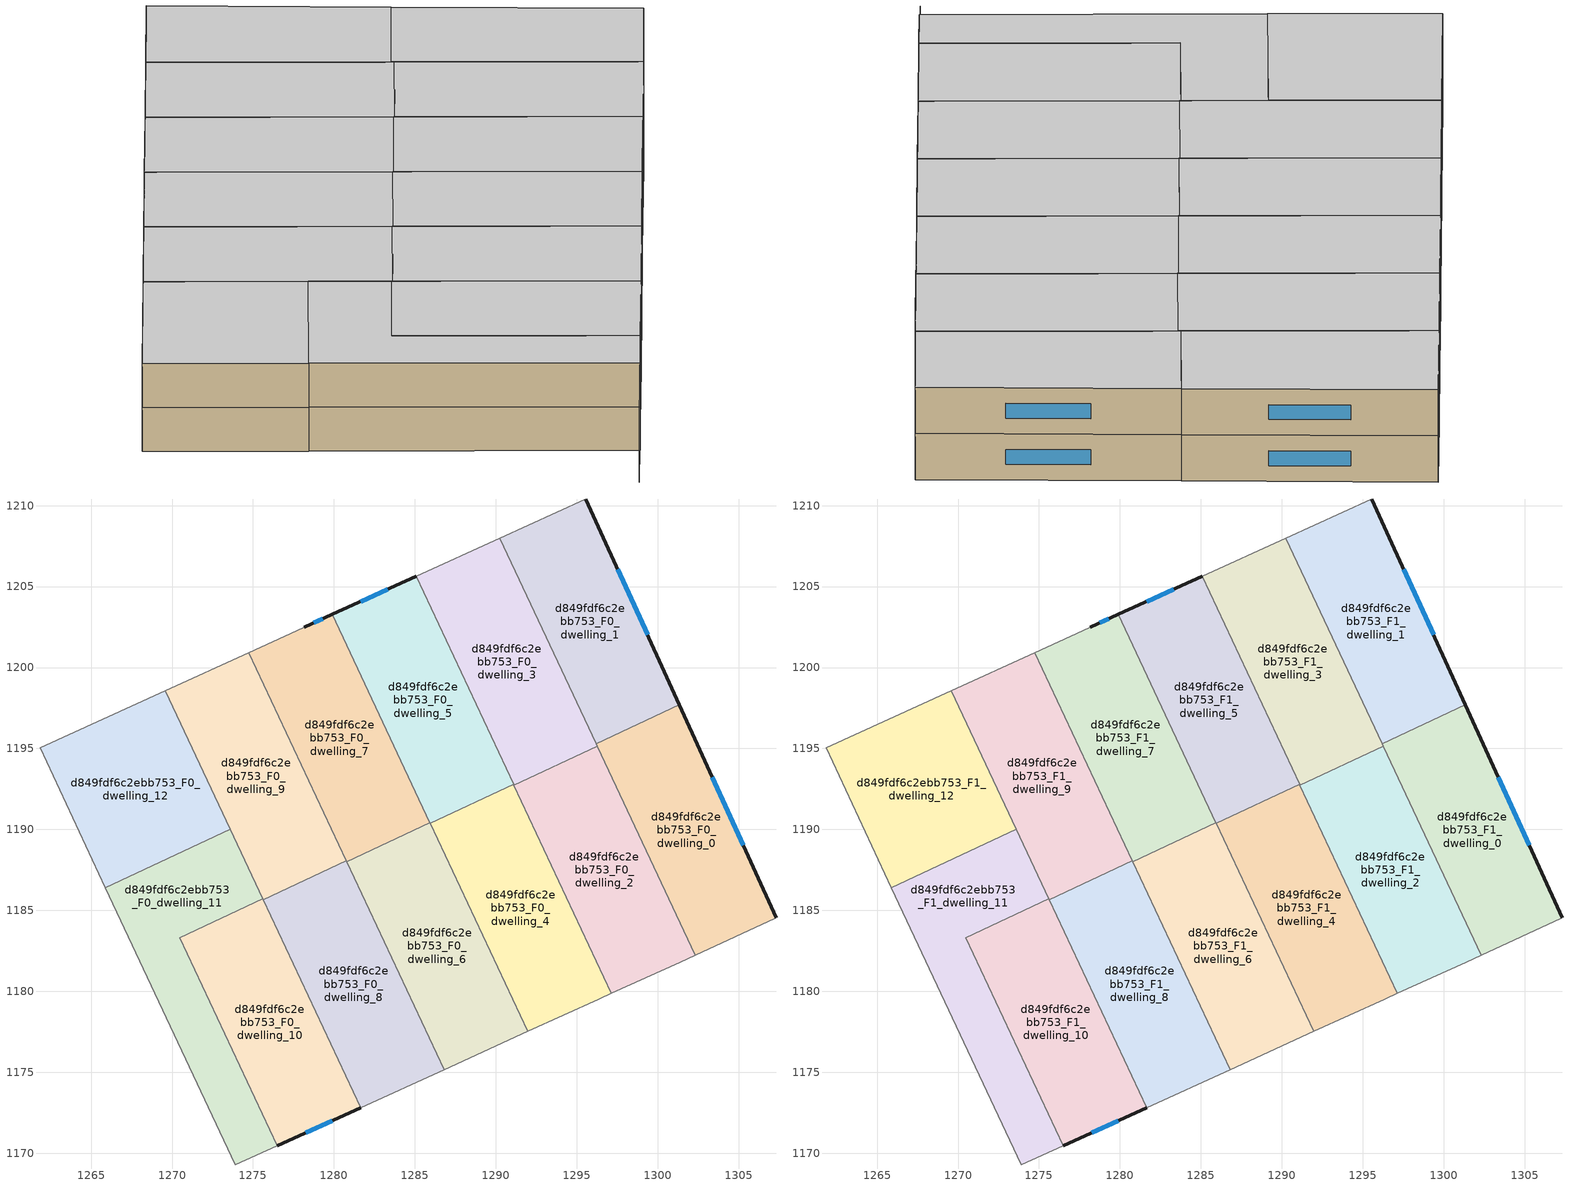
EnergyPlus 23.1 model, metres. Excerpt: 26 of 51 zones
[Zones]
d849fdf6c2ebb753_F0_dwelling_0
 floor ground (EU_floor_Construction): 1301.34,1197.69 1307.31,1184.54 1307.28,1184.52 1302.31,1182.23 1296.19,1195.28 z0
 wall outside (EU_wall_Construction): 1307.31,1184.54 1301.34,1197.69 z0:3
 wall adiabatic (EU_wall_Construction): 1302.31,1182.23 1307.28,1184.52 1307.31,1184.54 z0:3
 wall to d849fdf6c2ebb753_F0_dwelling_1 (EU_wall_Construction): 1301.34,1197.69 1296.19,1195.28 z0:3
 wall to d849fdf6c2ebb753_F0_dwelling_2 (EU_wall_Construction): 1296.26,1195.13 1302.31,1182.23 z0:3
 wall to d849fdf6c2ebb753_F0_dwelling_3 (EU_wall_Construction): 1296.19,1195.28 1296.26,1195.13 z0:3
 window (EU_Window_Construction): 1305.28,1189.01 1303.37,1193.21 z1.02:1.98
d849fdf6c2ebb753_F0_dwelling_1
 floor ground (EU_floor_Construction): 1295.56,1210.41 1301.34,1197.69 1296.19,1195.28 1290.24,1207.98 1295.51,1210.39 z0
 wall outside (EU_wall_Construction): 1301.34,1197.69 1295.56,1210.41 z0:3
 wall adiabatic (EU_wall_Construction): 1295.56,1210.41 1295.51,1210.39 1290.24,1207.98 z0:3
 wall to d849fdf6c2ebb753_F0_dwelling_3 (EU_wall_Construction): 1290.24,1207.98 1296.19,1195.28 z0:3
 window (EU_Window_Construction): 1299.37,1202.02 1297.53,1206.08 z1.02:1.98
d849fdf6c2ebb753_F0_dwelling_10
 floor ground (EU_floor_Construction): 1275.61,1185.71 1281.65,1172.81 1276.49,1170.46 1270.47,1183.3 z0
 wall outside (EU_wall_Construction): 1276.49,1170.46 1281.65,1172.81 z0:3
 wall to d849fdf6c2ebb753_F0_dwelling_11 (EU_wall_Construction): 1275.61,1185.71 1270.47,1183.3 1276.49,1170.46 z0:3
 wall to d849fdf6c2ebb753_F0_dwelling_8 (EU_wall_Construction): 1281.65,1172.81 1275.63,1185.66 z0:3
 wall to d849fdf6c2ebb753_F0_dwelling_9 (EU_wall_Construction): 1275.63,1185.66 1275.61,1185.71 z0:3
 window (EU_Window_Construction): 1278.24,1171.26 1279.9,1172.01 z1.02:1.98
d849fdf6c2ebb753_F0_dwelling_11
 floor ground (EU_floor_Construction): 1273.59,1190.01 1275.61,1185.71 1270.47,1183.3 1276.49,1170.46 1273.9,1169.28 1265.88,1186.4 z0
 wall adiabatic (EU_wall_Construction): 1265.88,1186.4 1273.9,1169.28 1276.49,1170.46 z0:3
 wall to d849fdf6c2ebb753_F0_dwelling_12 (EU_wall_Construction): 1273.59,1190.01 1265.88,1186.4 z0:3
 wall to d849fdf6c2ebb753_F0_dwelling_9 (EU_wall_Construction): 1275.61,1185.71 1273.59,1190.01 z0:3
d849fdf6c2ebb753_F0_dwelling_12
 floor ground (EU_floor_Construction): 1269.58,1198.57 1273.59,1190.01 1265.88,1186.4 1261.84,1195.03 z0
 wall adiabatic (EU_wall_Construction): 1269.58,1198.57 1261.84,1195.03 1265.88,1186.4 z0:3
 wall to d849fdf6c2ebb753_F0_dwelling_9 (EU_wall_Construction): 1273.59,1190.02 1269.58,1198.57 z0:3
d849fdf6c2ebb753_F0_dwelling_2
 floor ground (EU_floor_Construction): 1296.26,1195.13 1302.31,1182.23 1301.38,1181.8 1297.14,1179.87 1291.12,1192.72 z0
 wall adiabatic (EU_wall_Construction): 1297.14,1179.87 1301.38,1181.8 1302.31,1182.23 z0:3
 wall to d849fdf6c2ebb753_F0_dwelling_3 (EU_wall_Construction): 1296.26,1195.13 1291.12,1192.72 z0:3
 wall to d849fdf6c2ebb753_F0_dwelling_4 (EU_wall_Construction): 1291.12,1192.72 1297.14,1179.87 z0:3
d849fdf6c2ebb753_F0_dwelling_3
 floor ground (EU_floor_Construction): 1290.24,1207.98 1296.26,1195.13 1291.12,1192.72 1285.07,1205.63 z0
 wall adiabatic (EU_wall_Construction): 1290.24,1207.98 1285.07,1205.63 z0:3
 wall to d849fdf6c2ebb753_F0_dwelling_5 (EU_wall_Construction): 1285.07,1205.63 1291.1,1192.78 z0:3
 wall to d849fdf6c2ebb753_F0_dwelling_4 (EU_wall_Construction): 1291.1,1192.78 1291.12,1192.72 z0:3
d849fdf6c2ebb753_F0_dwelling_4
 floor ground (EU_floor_Construction): 1291.1,1192.78 1297.14,1179.87 1296.43,1179.55 1296.36,1179.51 1291.98,1177.52 1285.96,1190.37 z0
 wall adiabatic (EU_wall_Construction): 1291.98,1177.52 1296.36,1179.51 1296.43,1179.55 1297.14,1179.87 z0:3
 wall to d849fdf6c2ebb753_F0_dwelling_5 (EU_wall_Construction): 1291.1,1192.78 1285.96,1190.37 z0:3
 wall to d849fdf6c2ebb753_F0_dwelling_6 (EU_wall_Construction): 1285.96,1190.37 1291.98,1177.52 z0:3
d849fdf6c2ebb753_F0_dwelling_5
 floor ground (EU_floor_Construction): 1285.07,1205.63 1291.1,1192.78 1285.96,1190.37 1279.91,1203.28 z0
 wall outside (EU_wall_Construction): 1285.07,1205.63 1279.91,1203.28 z0:3
 wall to d849fdf6c2ebb753_F0_dwelling_7 (EU_wall_Construction): 1279.91,1203.28 1285.93,1190.42 z0:3
 wall to d849fdf6c2ebb753_F0_dwelling_6 (EU_wall_Construction): 1285.93,1190.42 1285.96,1190.37 z0:3
 window (EU_Window_Construction): 1283.32,1204.83 1281.67,1204.08 z1.02:1.98
d849fdf6c2ebb753_F0_dwelling_6
 floor ground (EU_floor_Construction): 1285.93,1190.42 1291.98,1177.52 1286.82,1175.16 1280.79,1188.02 z0
 wall adiabatic (EU_wall_Construction): 1286.82,1175.16 1291.98,1177.52 z0:3
 wall to d849fdf6c2ebb753_F0_dwelling_7 (EU_wall_Construction): 1285.93,1190.42 1280.79,1188.02 z0:3
 wall to d849fdf6c2ebb753_F0_dwelling_8 (EU_wall_Construction): 1280.79,1188.02 1286.82,1175.16 z0:3
d849fdf6c2ebb753_F0_dwelling_7
 floor ground (EU_floor_Construction): 1279.91,1203.28 1285.93,1190.42 1280.79,1188.02 1274.75,1200.92 1277.7,1202.27 1278.18,1202.49 z0
 wall outside (EU_wall_Construction): 1279.91,1203.28 1278.18,1202.49 z0:3
 wall adiabatic (EU_wall_Construction): 1278.18,1202.49 1277.7,1202.27 1274.75,1200.92 z0:3
 wall to d849fdf6c2ebb753_F0_dwelling_9 (EU_wall_Construction): 1274.75,1200.92 1280.77,1188.07 z0:3
 wall to d849fdf6c2ebb753_F0_dwelling_8 (EU_wall_Construction): 1280.77,1188.07 1280.79,1188.02 z0:3
 window (EU_Window_Construction): 1279.32,1203.01 1278.77,1202.76 z1.02:1.98
d849fdf6c2ebb753_F0_dwelling_8
 floor ground (EU_floor_Construction): 1280.77,1188.07 1286.82,1175.16 1281.65,1172.81 1275.63,1185.66 z0
 wall adiabatic (EU_wall_Construction): 1281.65,1172.81 1286.82,1175.16 z0:3
 wall to d849fdf6c2ebb753_F0_dwelling_9 (EU_wall_Construction): 1280.77,1188.07 1275.63,1185.66 z0:3
d849fdf6c2ebb753_F0_dwelling_9
 floor ground (EU_floor_Construction): 1274.75,1200.92 1280.77,1188.07 1275.63,1185.66 1269.58,1198.57 z0
 wall adiabatic (EU_wall_Construction): 1274.75,1200.92 1269.58,1198.57 z0:3
d849fdf6c2ebb753_F1_dwelling_0
 floor to d849fdf6c2ebb753_F0_dwelling_0 (EU_floor_Construction): 1301.34,1197.69 1307.31,1184.54 1307.28,1184.52 1302.31,1182.23 1296.19,1195.28 z3
 wall outside (EU_wall_Construction): 1307.31,1184.54 1301.34,1197.69 z3:6
 wall adiabatic (EU_wall_Construction): 1302.31,1182.23 1307.28,1184.52 1307.31,1184.54 z3:6
 wall to d849fdf6c2ebb753_F1_dwelling_1 (EU_wall_Construction): 1301.34,1197.69 1296.19,1195.28 z3:6
 wall to d849fdf6c2ebb753_F1_dwelling_2 (EU_wall_Construction): 1296.26,1195.13 1302.31,1182.23 z3:6
 wall to d849fdf6c2ebb753_F1_dwelling_3 (EU_wall_Construction): 1296.19,1195.28 1296.26,1195.13 z3:6
 window (EU_Window_Construction): 1305.28,1189.01 1303.37,1193.21 z4.02:4.98
 ceiling to d849fdf6c2ebb753_F2_dwelling_0 (EU_floor_Construction): 1307.28,1184.52 1307.31,1184.54 1301.34,1197.69 1296.19,1195.28 1302.31,1182.23 z6
d849fdf6c2ebb753_F1_dwelling_1
 floor to d849fdf6c2ebb753_F0_dwelling_1 (EU_floor_Construction): 1295.56,1210.41 1301.34,1197.69 1296.19,1195.28 1290.24,1207.98 1295.51,1210.39 z3
 wall outside (EU_wall_Construction): 1301.34,1197.69 1295.56,1210.41 z3:6
 wall adiabatic (EU_wall_Construction): 1295.56,1210.41 1295.51,1210.39 1290.24,1207.98 z3:6
 wall to d849fdf6c2ebb753_F1_dwelling_3 (EU_wall_Construction): 1290.24,1207.98 1296.19,1195.28 z3:6
 window (EU_Window_Construction): 1299.37,1202.02 1297.53,1206.08 z4.02:4.98
 ceiling to d849fdf6c2ebb753_F2_dwelling_1 (EU_floor_Construction): 1301.34,1197.69 1295.56,1210.41 1295.51,1210.39 1290.24,1207.98 1296.19,1195.28 z6
d849fdf6c2ebb753_F1_dwelling_10
 floor to d849fdf6c2ebb753_F0_dwelling_10 (EU_floor_Construction): 1275.61,1185.71 1281.65,1172.81 1276.49,1170.46 1270.47,1183.3 z3
 wall outside (EU_wall_Construction): 1276.49,1170.46 1281.65,1172.81 z3:6
 wall to d849fdf6c2ebb753_F1_dwelling_11 (EU_wall_Construction): 1275.61,1185.71 1270.47,1183.3 1276.49,1170.46 z3:6
 wall to d849fdf6c2ebb753_F1_dwelling_8 (EU_wall_Construction): 1281.65,1172.81 1275.63,1185.66 z3:6
 wall to d849fdf6c2ebb753_F1_dwelling_9 (EU_wall_Construction): 1275.63,1185.66 1275.61,1185.71 z3:6
 window (EU_Window_Construction): 1278.24,1171.26 1279.9,1172.01 z4.02:4.98
 ceiling to d849fdf6c2ebb753_F2_dwelling_10 (EU_floor_Construction): 1281.65,1172.81 1275.61,1185.71 1270.47,1183.3 1276.49,1170.46 z6
d849fdf6c2ebb753_F1_dwelling_11
 floor to d849fdf6c2ebb753_F0_dwelling_11 (EU_floor_Construction): 1273.59,1190.01 1275.61,1185.71 1270.47,1183.3 1276.49,1170.46 1273.9,1169.28 1265.88,1186.4 z3
 wall adiabatic (EU_wall_Construction): 1265.88,1186.4 1273.9,1169.28 1276.49,1170.46 z3:6
 wall to d849fdf6c2ebb753_F1_dwelling_12 (EU_wall_Construction): 1273.59,1190.01 1265.88,1186.4 z3:6
 wall to d849fdf6c2ebb753_F1_dwelling_9 (EU_wall_Construction): 1275.61,1185.71 1273.59,1190.01 z3:6
 ceiling to d849fdf6c2ebb753_F2_dwelling_11 (EU_floor_Construction): 1276.49,1170.46 1270.47,1183.3 1275.61,1185.71 1273.59,1190.01 1265.88,1186.4 1273.9,1169.28 z6
d849fdf6c2ebb753_F1_dwelling_12
 floor to d849fdf6c2ebb753_F0_dwelling_12 (EU_floor_Construction): 1269.58,1198.57 1273.59,1190.01 1265.88,1186.4 1261.84,1195.03 z3
 wall adiabatic (EU_wall_Construction): 1269.58,1198.57 1261.84,1195.03 1265.88,1186.4 z3:6
 wall to d849fdf6c2ebb753_F1_dwelling_9 (EU_wall_Construction): 1273.59,1190.02 1269.58,1198.57 z3:6
 ceiling to d849fdf6c2ebb753_F2_dwelling_12 (EU_floor_Construction): 1273.59,1190.01 1269.58,1198.57 1261.84,1195.03 1265.88,1186.4 z6
d849fdf6c2ebb753_F1_dwelling_2
 floor to d849fdf6c2ebb753_F0_dwelling_2 (EU_floor_Construction): 1296.26,1195.13 1302.31,1182.23 1301.38,1181.8 1297.14,1179.87 1291.12,1192.72 z3
 wall adiabatic (EU_wall_Construction): 1297.14,1179.87 1301.38,1181.8 1302.31,1182.23 z3:6
 wall to d849fdf6c2ebb753_F1_dwelling_3 (EU_wall_Construction): 1296.26,1195.13 1291.12,1192.72 z3:6
 wall to d849fdf6c2ebb753_F1_dwelling_4 (EU_wall_Construction): 1291.12,1192.72 1297.14,1179.87 z3:6
 ceiling to d849fdf6c2ebb753_F2_dwelling_2 (EU_floor_Construction): 1301.38,1181.8 1302.31,1182.23 1296.26,1195.13 1291.12,1192.72 1297.14,1179.87 z6
d849fdf6c2ebb753_F1_dwelling_3
 floor to d849fdf6c2ebb753_F0_dwelling_3 (EU_floor_Construction): 1290.24,1207.98 1296.26,1195.13 1291.12,1192.72 1285.07,1205.63 z3
 wall adiabatic (EU_wall_Construction): 1290.24,1207.98 1285.07,1205.63 z3:6
 wall to d849fdf6c2ebb753_F1_dwelling_5 (EU_wall_Construction): 1285.07,1205.63 1291.1,1192.78 z3:6
 wall to d849fdf6c2ebb753_F1_dwelling_4 (EU_wall_Construction): 1291.1,1192.78 1291.12,1192.72 z3:6
 ceiling to d849fdf6c2ebb753_F2_dwelling_3 (EU_floor_Construction): 1296.26,1195.13 1290.24,1207.98 1285.07,1205.63 1291.12,1192.72 z6
d849fdf6c2ebb753_F1_dwelling_4
 floor to d849fdf6c2ebb753_F0_dwelling_4 (EU_floor_Construction): 1291.1,1192.78 1297.14,1179.87 1296.43,1179.55 1296.36,1179.51 1291.98,1177.52 1285.96,1190.37 z3
 wall adiabatic (EU_wall_Construction): 1291.98,1177.52 1296.36,1179.51 1296.43,1179.55 1297.14,1179.87 z3:6
 wall to d849fdf6c2ebb753_F1_dwelling_5 (EU_wall_Construction): 1291.1,1192.78 1285.96,1190.37 z3:6
 wall to d849fdf6c2ebb753_F1_dwelling_6 (EU_wall_Construction): 1285.96,1190.37 1291.98,1177.52 z3:6
 ceiling to d849fdf6c2ebb753_F2_dwelling_4 (EU_floor_Construction): 1296.36,1179.51 1296.43,1179.55 1297.14,1179.87 1291.1,1192.78 1285.96,1190.37 1291.98,1177.52 z6
d849fdf6c2ebb753_F1_dwelling_5
 floor to d849fdf6c2ebb753_F0_dwelling_5 (EU_floor_Construction): 1285.07,1205.63 1291.1,1192.78 1285.96,1190.37 1279.91,1203.28 z3
 wall outside (EU_wall_Construction): 1285.07,1205.63 1279.91,1203.28 z3:6
 wall to d849fdf6c2ebb753_F1_dwelling_7 (EU_wall_Construction): 1279.91,1203.28 1285.93,1190.42 z3:6
 wall to d849fdf6c2ebb753_F1_dwelling_6 (EU_wall_Construction): 1285.93,1190.42 1285.96,1190.37 z3:6
 window (EU_Window_Construction): 1283.32,1204.83 1281.67,1204.08 z4.02:4.98
 ceiling to d849fdf6c2ebb753_F2_dwelling_5 (EU_floor_Construction): 1291.1,1192.78 1285.07,1205.63 1279.91,1203.28 1285.96,1190.37 z6
d849fdf6c2ebb753_F1_dwelling_6
 floor to d849fdf6c2ebb753_F0_dwelling_6 (EU_floor_Construction): 1285.93,1190.42 1291.98,1177.52 1286.82,1175.16 1280.79,1188.02 z3
 wall adiabatic (EU_wall_Construction): 1286.82,1175.16 1291.98,1177.52 z3:6
 wall to d849fdf6c2ebb753_F1_dwelling_7 (EU_wall_Construction): 1285.93,1190.42 1280.79,1188.02 z3:6
 wall to d849fdf6c2ebb753_F1_dwelling_8 (EU_wall_Construction): 1280.79,1188.02 1286.82,1175.16 z3:6
 ceiling to d849fdf6c2ebb753_F2_dwelling_6 (EU_floor_Construction): 1291.98,1177.52 1285.93,1190.42 1280.79,1188.02 1286.82,1175.16 z6
d849fdf6c2ebb753_F1_dwelling_7
 floor to d849fdf6c2ebb753_F0_dwelling_7 (EU_floor_Construction): 1279.91,1203.28 1285.93,1190.42 1280.79,1188.02 1274.75,1200.92 1277.7,1202.27 1278.18,1202.49 z3
 wall outside (EU_wall_Construction): 1279.91,1203.28 1278.18,1202.49 z3:6
 wall adiabatic (EU_wall_Construction): 1278.18,1202.49 1277.7,1202.27 1274.75,1200.92 z3:6
 wall to d849fdf6c2ebb753_F1_dwelling_9 (EU_wall_Construction): 1274.75,1200.92 1280.77,1188.07 z3:6
 wall to d849fdf6c2ebb753_F1_dwelling_8 (EU_wall_Construction): 1280.77,1188.07 1280.79,1188.02 z3:6
 window (EU_Window_Construction): 1279.32,1203.01 1278.77,1202.76 z4.02:4.98
 ceiling to d849fdf6c2ebb753_F2_dwelling_7 (EU_floor_Construction): 1285.93,1190.42 1279.91,1203.28 1278.18,1202.49 1277.7,1202.27 1274.75,1200.92 1280.79,1188.02 z6
d849fdf6c2ebb753_F1_dwelling_8
 floor to d849fdf6c2ebb753_F0_dwelling_8 (EU_floor_Construction): 1280.77,1188.07 1286.82,1175.16 1281.65,1172.81 1275.63,1185.66 z3
 wall adiabatic (EU_wall_Construction): 1281.65,1172.81 1286.82,1175.16 z3:6
 wall to d849fdf6c2ebb753_F1_dwelling_9 (EU_wall_Construction): 1280.77,1188.07 1275.63,1185.66 z3:6
 ceiling to d849fdf6c2ebb753_F2_dwelling_8 (EU_floor_Construction): 1286.82,1175.16 1280.77,1188.07 1275.63,1185.66 1281.65,1172.81 z6
d849fdf6c2ebb753_F1_dwelling_9
 floor to d849fdf6c2ebb753_F0_dwelling_9 (EU_floor_Construction): 1274.75,1200.92 1280.77,1188.07 1275.63,1185.66 1269.58,1198.57 z3
 wall adiabatic (EU_wall_Construction): 1274.75,1200.92 1269.58,1198.57 z3:6
 ceiling to d849fdf6c2ebb753_F2_dwelling_9 (EU_floor_Construction): 1280.77,1188.07 1274.75,1200.92 1269.58,1198.57 1275.63,1185.66 z6
shading: 1270.92,1167.95 1280.97,1172.5 z0:4.4
[Building]
EU S2 Campaign: North Axis=0; Terrain=City; Solar Distribution=FullExterior
[Site:Location]
Vienna: Latitude=48; Longitude=16.5; Time Zone=1; Elevation=183
[SizingPeriod:WeatherFileDays]
AnnualSizingPeriod: Begin Month=1; Begin Day of Month=1; End Month=12; End Day of Month=31; Day of Week for Start Day=Monday; Use Weather File Daylight Saving Period=No; Use Weather File Rain and Snow Indicators=No
[MATERIAL]
EU_InternalMass_Material: Roughness=MediumRough; Thickness=0.1; Conductivity=1; Density=1800; Specific Heat=900; Thermal Absorptance=0.9; Solar Absorptance=0.7; Visible Absorptance=0.7
[MATERIAL:NOMASS] Roughness=MediumRough; Thermal Absorptance=0.9; Solar Absorptance=0.7; Visible Absorptance=0.7
Name | Thermal Resistance
EU_wall_NoMass | 0.942466
EU_floor_NoMass | 0.66527
[WINDOWMATERIAL:SIMPLEGLAZINGSYSTEM]
EU_Window_SimpleGlazing: UFactor=2.03367; Solar Heat Gain Coefficient=0.65; Visible Transmittance=0.65
[CONSTRUCTION]
EU_wall_Construction: EU_wall_NoMass
EU_floor_Construction: EU_floor_NoMass
EU_Window_Construction: EU_Window_SimpleGlazing
EU_InternalMass_Construction: EU_InternalMass_Material
[ZONE] Type=1; Multiplier=1; Ceiling Height=autocalculate; Floor Area=autocalculate; Part of Total Floor Area=Yes
Name | Volume
d849fdf6c2ebb753_F0_dwelling_0; d849fdf6c2ebb753_F1_dwelling_0; d849fdf6c2ebb753_F0_dwelling_1; d849fdf6c2ebb753_F1_dwelling_1 | 242.147
d849fdf6c2ebb753_F0_dwelling_10; d849fdf6c2ebb753_F1_dwelling_10; d849fdf6c2ebb753_F0_dwelling_11; d849fdf6c2ebb753_F1_dwelling_11 | 242.128
d849fdf6c2ebb753_F0_dwelling_12; d849fdf6c2ebb753_F1_dwelling_12 | 242.117
d849fdf6c2ebb753_F0_dwelling_2; d849fdf6c2ebb753_F1_dwelling_2 | 242.158
d849fdf6c2ebb753_F0_dwelling_3; d849fdf6c2ebb753_F1_dwelling_3 | 242.126
d849fdf6c2ebb753_F0_dwelling_4; d849fdf6c2ebb753_F1_dwelling_4 | 242.13
d849fdf6c2ebb753_F0_dwelling_5; d849fdf6c2ebb753_F1_dwelling_5 | 242.146
d849fdf6c2ebb753_F0_dwelling_6; d849fdf6c2ebb753_F1_dwelling_6 | 242.111
d849fdf6c2ebb753_F0_dwelling_7; d849fdf6c2ebb753_F1_dwelling_7 | 242.127
d849fdf6c2ebb753_F0_dwelling_8; d849fdf6c2ebb753_F1_dwelling_8 | 242.16
d849fdf6c2ebb753_F0_dwelling_9; d849fdf6c2ebb753_F1_dwelling_9 | 242.131
[INTERNALMASS] Construction=EU_InternalMass_Construction
Name | Zone or ZoneList | Surface Area
d849fdf6c2ebb753_F0_dwelling_0_EU_InternalMass | d849fdf6c2ebb753_F0_dwelling_0 | 80.7164
d849fdf6c2ebb753_F0_dwelling_1_EU_InternalMass | d849fdf6c2ebb753_F0_dwelling_1 | 80.7159
d849fdf6c2ebb753_F0_dwelling_2_EU_InternalMass | d849fdf6c2ebb753_F0_dwelling_2 | 80.7194
d849fdf6c2ebb753_F0_dwelling_3_EU_InternalMass | d849fdf6c2ebb753_F0_dwelling_3 | 80.7074
d849fdf6c2ebb753_F0_dwelling_4_EU_InternalMass | d849fdf6c2ebb753_F0_dwelling_4 | 80.7096
d849fdf6c2ebb753_F0_dwelling_5_EU_InternalMass | d849fdf6c2ebb753_F0_dwelling_5 | 80.7149
d849fdf6c2ebb753_F0_dwelling_6_EU_InternalMass | d849fdf6c2ebb753_F0_dwelling_6 | 80.7032
d849fdf6c2ebb753_F0_dwelling_7_EU_InternalMass | d849fdf6c2ebb753_F0_dwelling_7 | 80.7101
d849fdf6c2ebb753_F0_dwelling_8_EU_InternalMass | d849fdf6c2ebb753_F0_dwelling_8 | 80.7207
d849fdf6c2ebb753_F0_dwelling_9_EU_InternalMass | d849fdf6c2ebb753_F0_dwelling_9 | 80.7094
d849fdf6c2ebb753_F0_dwelling_10_EU_InternalMass | d849fdf6c2ebb753_F0_dwelling_10 | 80.7093
d849fdf6c2ebb753_F0_dwelling_11_EU_InternalMass | d849fdf6c2ebb753_F0_dwelling_11 | 80.7096
d849fdf6c2ebb753_F0_dwelling_12_EU_InternalMass | d849fdf6c2ebb753_F0_dwelling_12 | 80.7062
d849fdf6c2ebb753_F1_dwelling_0_EU_InternalMass | d849fdf6c2ebb753_F1_dwelling_0 | 80.7164
d849fdf6c2ebb753_F1_dwelling_1_EU_InternalMass | d849fdf6c2ebb753_F1_dwelling_1 | 80.7159
d849fdf6c2ebb753_F1_dwelling_2_EU_InternalMass | d849fdf6c2ebb753_F1_dwelling_2 | 80.7194
d849fdf6c2ebb753_F1_dwelling_3_EU_InternalMass | d849fdf6c2ebb753_F1_dwelling_3 | 80.7074
d849fdf6c2ebb753_F1_dwelling_4_EU_InternalMass | d849fdf6c2ebb753_F1_dwelling_4 | 80.7096
d849fdf6c2ebb753_F1_dwelling_5_EU_InternalMass | d849fdf6c2ebb753_F1_dwelling_5 | 80.7149
d849fdf6c2ebb753_F1_dwelling_6_EU_InternalMass | d849fdf6c2ebb753_F1_dwelling_6 | 80.7032
d849fdf6c2ebb753_F1_dwelling_7_EU_InternalMass | d849fdf6c2ebb753_F1_dwelling_7 | 80.7101
d849fdf6c2ebb753_F1_dwelling_8_EU_InternalMass | d849fdf6c2ebb753_F1_dwelling_8 | 80.7207
d849fdf6c2ebb753_F1_dwelling_9_EU_InternalMass | d849fdf6c2ebb753_F1_dwelling_9 | 80.7094
d849fdf6c2ebb753_F1_dwelling_10_EU_InternalMass | d849fdf6c2ebb753_F1_dwelling_10 | 80.7093
d849fdf6c2ebb753_F1_dwelling_11_EU_InternalMass | d849fdf6c2ebb753_F1_dwelling_11 | 80.7096
d849fdf6c2ebb753_F1_dwelling_12_EU_InternalMass | d849fdf6c2ebb753_F1_dwelling_12 | 80.7062
[OTHEREQUIPMENT] Fuel Type=Electricity; Design Level Calculation Method=Watts/Area; Power per Zone Floor Area=1; Fraction Latent=0; Fraction Radiant=0; Fraction Lost=0; Carbon Dioxide Generation Rate=0; EndUse Subcategory=EU_Step8_InternalGains
Name | Zone or ZoneList or Space or SpaceList | Schedule
EU_Step8_InternalGain_d849fdf6c2ebb753_F0_dwelling_0_f000 | d849fdf6c2ebb753_F0_dwelling_0 | EU_Step8_GainSchedule_d849fdf6c2ebb753_F0_dwelling_0_f000
EU_Step8_InternalGain_d849fdf6c2ebb753_F0_dwelling_1_f000 | d849fdf6c2ebb753_F0_dwelling_1 | EU_Step8_GainSchedule_d849fdf6c2ebb753_F0_dwelling_1_f000
EU_Step8_InternalGain_d849fdf6c2ebb753_F0_dwelling_2_f000 | d849fdf6c2ebb753_F0_dwelling_2 | EU_Step8_GainSchedule_d849fdf6c2ebb753_F0_dwelling_2_f000
EU_Step8_InternalGain_d849fdf6c2ebb753_F0_dwelling_3_f000 | d849fdf6c2ebb753_F0_dwelling_3 | EU_Step8_GainSchedule_d849fdf6c2ebb753_F0_dwelling_3_f000
EU_Step8_InternalGain_d849fdf6c2ebb753_F0_dwelling_4_f000 | d849fdf6c2ebb753_F0_dwelling_4 | EU_Step8_GainSchedule_d849fdf6c2ebb753_F0_dwelling_4_f000
EU_Step8_InternalGain_d849fdf6c2ebb753_F0_dwelling_5_f000 | d849fdf6c2ebb753_F0_dwelling_5 | EU_Step8_GainSchedule_d849fdf6c2ebb753_F0_dwelling_5_f000
EU_Step8_InternalGain_d849fdf6c2ebb753_F0_dwelling_6_f000 | d849fdf6c2ebb753_F0_dwelling_6 | EU_Step8_GainSchedule_d849fdf6c2ebb753_F0_dwelling_6_f000
EU_Step8_InternalGain_d849fdf6c2ebb753_F0_dwelling_7_f000 | d849fdf6c2ebb753_F0_dwelling_7 | EU_Step8_GainSchedule_d849fdf6c2ebb753_F0_dwelling_7_f000
EU_Step8_InternalGain_d849fdf6c2ebb753_F0_dwelling_8_f000 | d849fdf6c2ebb753_F0_dwelling_8 | EU_Step8_GainSchedule_d849fdf6c2ebb753_F0_dwelling_8_f000
EU_Step8_InternalGain_d849fdf6c2ebb753_F0_dwelling_9_f000 | d849fdf6c2ebb753_F0_dwelling_9 | EU_Step8_GainSchedule_d849fdf6c2ebb753_F0_dwelling_9_f000
EU_Step8_InternalGain_d849fdf6c2ebb753_F0_dwelling_10_f000 | d849fdf6c2ebb753_F0_dwelling_10 | EU_Step8_GainSchedule_d849fdf6c2ebb753_F0_dwelling_10_f000
EU_Step8_InternalGain_d849fdf6c2ebb753_F0_dwelling_11_f000 | d849fdf6c2ebb753_F0_dwelling_11 | EU_Step8_GainSchedule_d849fdf6c2ebb753_F0_dwelling_11_f000
EU_Step8_InternalGain_d849fdf6c2ebb753_F0_dwelling_12_f000 | d849fdf6c2ebb753_F0_dwelling_12 | EU_Step8_GainSchedule_d849fdf6c2ebb753_F0_dwelling_12_f000
EU_Step8_InternalGain_d849fdf6c2ebb753_F1_dwelling_0_f000 | d849fdf6c2ebb753_F1_dwelling_0 | EU_Step8_GainSchedule_d849fdf6c2ebb753_F1_dwelling_0_f000
EU_Step8_InternalGain_d849fdf6c2ebb753_F1_dwelling_1_f000 | d849fdf6c2ebb753_F1_dwelling_1 | EU_Step8_GainSchedule_d849fdf6c2ebb753_F1_dwelling_1_f000
EU_Step8_InternalGain_d849fdf6c2ebb753_F1_dwelling_2_f000 | d849fdf6c2ebb753_F1_dwelling_2 | EU_Step8_GainSchedule_d849fdf6c2ebb753_F1_dwelling_2_f000
EU_Step8_InternalGain_d849fdf6c2ebb753_F1_dwelling_3_f000 | d849fdf6c2ebb753_F1_dwelling_3 | EU_Step8_GainSchedule_d849fdf6c2ebb753_F1_dwelling_3_f000
EU_Step8_InternalGain_d849fdf6c2ebb753_F1_dwelling_4_f000 | d849fdf6c2ebb753_F1_dwelling_4 | EU_Step8_GainSchedule_d849fdf6c2ebb753_F1_dwelling_4_f000
EU_Step8_InternalGain_d849fdf6c2ebb753_F1_dwelling_5_f000 | d849fdf6c2ebb753_F1_dwelling_5 | EU_Step8_GainSchedule_d849fdf6c2ebb753_F1_dwelling_5_f000
EU_Step8_InternalGain_d849fdf6c2ebb753_F1_dwelling_6_f000 | d849fdf6c2ebb753_F1_dwelling_6 | EU_Step8_GainSchedule_d849fdf6c2ebb753_F1_dwelling_6_f000
EU_Step8_InternalGain_d849fdf6c2ebb753_F1_dwelling_7_f000 | d849fdf6c2ebb753_F1_dwelling_7 | EU_Step8_GainSchedule_d849fdf6c2ebb753_F1_dwelling_7_f000
EU_Step8_InternalGain_d849fdf6c2ebb753_F1_dwelling_8_f000 | d849fdf6c2ebb753_F1_dwelling_8 | EU_Step8_GainSchedule_d849fdf6c2ebb753_F1_dwelling_8_f000
EU_Step8_InternalGain_d849fdf6c2ebb753_F1_dwelling_9_f000 | d849fdf6c2ebb753_F1_dwelling_9 | EU_Step8_GainSchedule_d849fdf6c2ebb753_F1_dwelling_9_f000
EU_Step8_InternalGain_d849fdf6c2ebb753_F1_dwelling_10_f000 | d849fdf6c2ebb753_F1_dwelling_10 | EU_Step8_GainSchedule_d849fdf6c2ebb753_F1_dwelling_10_f000
EU_Step8_InternalGain_d849fdf6c2ebb753_F1_dwelling_11_f000 | d849fdf6c2ebb753_F1_dwelling_11 | EU_Step8_GainSchedule_d849fdf6c2ebb753_F1_dwelling_11_f000
EU_Step8_InternalGain_d849fdf6c2ebb753_F1_dwelling_12_f000 | d849fdf6c2ebb753_F1_dwelling_12 | EU_Step8_GainSchedule_d849fdf6c2ebb753_F1_dwelling_12_f000
[ZONEVENTILATION:DESIGNFLOWRATE] Schedule=EU_AlwaysOn; Design Flow Rate Calculation Method=AirChanges/Hour; Air Changes per Hour=0.530523; Ventilation Type=Natural; Fan Pressure Rise=0; Fan Total Efficiency=1; Constant Term Coefficient=1; Temperature Term Coefficient=0; Velocity Term Coefficient=0; Velocity Squared Term Coefficient=0; Minimum Indoor Temperature=-100; Maximum Indoor Temperature=100; Delta Temperature=-100; Minimum Outdoor Temperature=-100; Maximum Outdoor Temperature=100; Maximum Wind Speed=40
Name | Zone or ZoneList or Space or SpaceList
EU_ConstantAir_d849fdf6c2ebb753_F0_dwelling_0 | d849fdf6c2ebb753_F0_dwelling_0
EU_ConstantAir_d849fdf6c2ebb753_F0_dwelling_1 | d849fdf6c2ebb753_F0_dwelling_1
EU_ConstantAir_d849fdf6c2ebb753_F0_dwelling_2 | d849fdf6c2ebb753_F0_dwelling_2
EU_ConstantAir_d849fdf6c2ebb753_F0_dwelling_3 | d849fdf6c2ebb753_F0_dwelling_3
EU_ConstantAir_d849fdf6c2ebb753_F0_dwelling_4 | d849fdf6c2ebb753_F0_dwelling_4
EU_ConstantAir_d849fdf6c2ebb753_F0_dwelling_5 | d849fdf6c2ebb753_F0_dwelling_5
EU_ConstantAir_d849fdf6c2ebb753_F0_dwelling_6 | d849fdf6c2ebb753_F0_dwelling_6
EU_ConstantAir_d849fdf6c2ebb753_F0_dwelling_7 | d849fdf6c2ebb753_F0_dwelling_7
EU_ConstantAir_d849fdf6c2ebb753_F0_dwelling_8 | d849fdf6c2ebb753_F0_dwelling_8
EU_ConstantAir_d849fdf6c2ebb753_F0_dwelling_9 | d849fdf6c2ebb753_F0_dwelling_9
EU_ConstantAir_d849fdf6c2ebb753_F0_dwelling_10 | d849fdf6c2ebb753_F0_dwelling_10
EU_ConstantAir_d849fdf6c2ebb753_F0_dwelling_11 | d849fdf6c2ebb753_F0_dwelling_11
EU_ConstantAir_d849fdf6c2ebb753_F0_dwelling_12 | d849fdf6c2ebb753_F0_dwelling_12
EU_ConstantAir_d849fdf6c2ebb753_F1_dwelling_0 | d849fdf6c2ebb753_F1_dwelling_0
EU_ConstantAir_d849fdf6c2ebb753_F1_dwelling_1 | d849fdf6c2ebb753_F1_dwelling_1
EU_ConstantAir_d849fdf6c2ebb753_F1_dwelling_2 | d849fdf6c2ebb753_F1_dwelling_2
EU_ConstantAir_d849fdf6c2ebb753_F1_dwelling_3 | d849fdf6c2ebb753_F1_dwelling_3
EU_ConstantAir_d849fdf6c2ebb753_F1_dwelling_4 | d849fdf6c2ebb753_F1_dwelling_4
EU_ConstantAir_d849fdf6c2ebb753_F1_dwelling_5 | d849fdf6c2ebb753_F1_dwelling_5
EU_ConstantAir_d849fdf6c2ebb753_F1_dwelling_6 | d849fdf6c2ebb753_F1_dwelling_6
EU_ConstantAir_d849fdf6c2ebb753_F1_dwelling_7 | d849fdf6c2ebb753_F1_dwelling_7
EU_ConstantAir_d849fdf6c2ebb753_F1_dwelling_8 | d849fdf6c2ebb753_F1_dwelling_8
EU_ConstantAir_d849fdf6c2ebb753_F1_dwelling_9 | d849fdf6c2ebb753_F1_dwelling_9
EU_ConstantAir_d849fdf6c2ebb753_F1_dwelling_10 | d849fdf6c2ebb753_F1_dwelling_10
EU_ConstantAir_d849fdf6c2ebb753_F1_dwelling_11 | d849fdf6c2ebb753_F1_dwelling_11
EU_ConstantAir_d849fdf6c2ebb753_F1_dwelling_12 | d849fdf6c2ebb753_F1_dwelling_12
[HVACTEMPLATE:THERMOSTAT] Constant Heating Setpoint=20; Constant Cooling Setpoint=50
EU_HeatOnly_d849fdf6c2ebb753_F0_dwelling_0; EU_HeatOnly_d849fdf6c2ebb753_F0_dwelling_1; EU_HeatOnly_d849fdf6c2ebb753_F0_dwelling_2; EU_HeatOnly_d849fdf6c2ebb753_F0_dwelling_3; EU_HeatOnly_d849fdf6c2ebb753_F0_dwelling_4; EU_HeatOnly_d849fdf6c2ebb753_F0_dwelling_5; EU_HeatOnly_d849fdf6c2ebb753_F0_dwelling_6; EU_HeatOnly_d849fdf6c2ebb753_F0_dwelling_7; EU_HeatOnly_d849fdf6c2ebb753_F0_dwelling_8; EU_HeatOnly_d849fdf6c2ebb753_F0_dwelling_9; EU_HeatOnly_d849fdf6c2ebb753_F0_dwelling_10; EU_HeatOnly_d849fdf6c2ebb753_F0_dwelling_11; EU_HeatOnly_d849fdf6c2ebb753_F0_dwelling_12; EU_HeatOnly_d849fdf6c2ebb753_F1_dwelling_0; EU_HeatOnly_d849fdf6c2ebb753_F1_dwelling_1; EU_HeatOnly_d849fdf6c2ebb753_F1_dwelling_2; EU_HeatOnly_d849fdf6c2ebb753_F1_dwelling_3; EU_HeatOnly_d849fdf6c2ebb753_F1_dwelling_4; EU_HeatOnly_d849fdf6c2ebb753_F1_dwelling_5; EU_HeatOnly_d849fdf6c2ebb753_F1_dwelling_6; EU_HeatOnly_d849fdf6c2ebb753_F1_dwelling_7; EU_HeatOnly_d849fdf6c2ebb753_F1_dwelling_8; EU_HeatOnly_d849fdf6c2ebb753_F1_dwelling_9; EU_HeatOnly_d849fdf6c2ebb753_F1_dwelling_10; EU_HeatOnly_d849fdf6c2ebb753_F1_dwelling_11; EU_HeatOnly_d849fdf6c2ebb753_F1_dwelling_12; EU_HeatOnly_d849fdf6c2ebb753_F2_dwelling_0; EU_HeatOnly_d849fdf6c2ebb753_F2_dwelling_1; EU_HeatOnly_d849fdf6c2ebb753_F2_dwelling_2; EU_HeatOnly_d849fdf6c2ebb753_F2_dwelling_3; EU_HeatOnly_d849fdf6c2ebb753_F2_dwelling_4; EU_HeatOnly_d849fdf6c2ebb753_F2_dwelling_5; EU_HeatOnly_d849fdf6c2ebb753_F2_dwelling_6; EU_HeatOnly_d849fdf6c2ebb753_F2_dwelling_7; EU_HeatOnly_d849fdf6c2ebb753_F2_dwelling_8; EU_HeatOnly_d849fdf6c2ebb753_F2_dwelling_9; EU_HeatOnly_d849fdf6c2ebb753_F2_dwelling_10; EU_HeatOnly_d849fdf6c2ebb753_F2_dwelling_11; EU_HeatOnly_d849fdf6c2ebb753_F2_dwelling_12; EU_HeatOnly_d849fdf6c2ebb753_F3_dwelling_0; EU_HeatOnly_d849fdf6c2ebb753_F3_dwelling_1; EU_HeatOnly_d849fdf6c2ebb753_F3_dwelling_2; EU_HeatOnly_d849fdf6c2ebb753_F3_dwelling_3; EU_HeatOnly_d849fdf6c2ebb753_F3_dwelling_4; EU_HeatOnly_d849fdf6c2ebb753_F3_dwelling_5; EU_HeatOnly_d849fdf6c2ebb753_F3_dwelling_6; EU_HeatOnly_d849fdf6c2ebb753_F3_dwelling_7; EU_HeatOnly_d849fdf6c2ebb753_F3_dwelling_8; EU_HeatOnly_d849fdf6c2ebb753_F3_dwelling_9; EU_HeatOnly_d849fdf6c2ebb753_F3_dwelling_10; EU_HeatOnly_d849fdf6c2ebb753_F3_dwelling_11
[HVACTEMPLATE:ZONE:IDEALLOADSAIRSYSTEM] System Availability Schedule=EU_AlwaysOn; Maximum Heating Supply Air Temperature=50; Minimum Cooling Supply Air Temperature=13; Maximum Heating Supply Air Humidity Ratio=0.0156; Minimum Cooling Supply Air Humidity Ratio=0.0077; Heating Limit=NoLimit; Cooling Limit=NoLimit; Heating Availability Schedule=EU_AlwaysOn; Cooling Availability Schedule=EU_CoolingOff; Dehumidification Control Type=ConstantSensibleHeatRatio; Cooling Sensible Heat Ratio=0.7; Dehumidification Setpoint=60; Humidification Control Type=None; Humidification Setpoint=30; Outdoor Air Method=None; Outdoor Air Flow Rate per Person=0.00944; Outdoor Air Flow Rate per Zone Floor Area=0; Outdoor Air Flow Rate per Zone=0; Demand Controlled Ventilation Type=None; Outdoor Air Economizer Type=NoEconomizer; Heat Recovery Type=None; Sensible Heat Recovery Effectiveness=0.7; Latent Heat Recovery Effectiveness=0.65
Name | Template Thermostat
d849fdf6c2ebb753_F0_dwelling_0 | EU_HeatOnly_d849fdf6c2ebb753_F0_dwelling_0
d849fdf6c2ebb753_F0_dwelling_1 | EU_HeatOnly_d849fdf6c2ebb753_F0_dwelling_1
d849fdf6c2ebb753_F0_dwelling_2 | EU_HeatOnly_d849fdf6c2ebb753_F0_dwelling_2
d849fdf6c2ebb753_F0_dwelling_3 | EU_HeatOnly_d849fdf6c2ebb753_F0_dwelling_3
d849fdf6c2ebb753_F0_dwelling_4 | EU_HeatOnly_d849fdf6c2ebb753_F0_dwelling_4
d849fdf6c2ebb753_F0_dwelling_5 | EU_HeatOnly_d849fdf6c2ebb753_F0_dwelling_5
d849fdf6c2ebb753_F0_dwelling_6 | EU_HeatOnly_d849fdf6c2ebb753_F0_dwelling_6
d849fdf6c2ebb753_F0_dwelling_7 | EU_HeatOnly_d849fdf6c2ebb753_F0_dwelling_7
d849fdf6c2ebb753_F0_dwelling_8 | EU_HeatOnly_d849fdf6c2ebb753_F0_dwelling_8
d849fdf6c2ebb753_F0_dwelling_9 | EU_HeatOnly_d849fdf6c2ebb753_F0_dwelling_9
d849fdf6c2ebb753_F0_dwelling_10 | EU_HeatOnly_d849fdf6c2ebb753_F0_dwelling_10
d849fdf6c2ebb753_F0_dwelling_11 | EU_HeatOnly_d849fdf6c2ebb753_F0_dwelling_11
d849fdf6c2ebb753_F0_dwelling_12 | EU_HeatOnly_d849fdf6c2ebb753_F0_dwelling_12
d849fdf6c2ebb753_F1_dwelling_0 | EU_HeatOnly_d849fdf6c2ebb753_F1_dwelling_0
d849fdf6c2ebb753_F1_dwelling_1 | EU_HeatOnly_d849fdf6c2ebb753_F1_dwelling_1
d849fdf6c2ebb753_F1_dwelling_2 | EU_HeatOnly_d849fdf6c2ebb753_F1_dwelling_2
d849fdf6c2ebb753_F1_dwelling_3 | EU_HeatOnly_d849fdf6c2ebb753_F1_dwelling_3
d849fdf6c2ebb753_F1_dwelling_4 | EU_HeatOnly_d849fdf6c2ebb753_F1_dwelling_4
d849fdf6c2ebb753_F1_dwelling_5 | EU_HeatOnly_d849fdf6c2ebb753_F1_dwelling_5
d849fdf6c2ebb753_F1_dwelling_6 | EU_HeatOnly_d849fdf6c2ebb753_F1_dwelling_6
d849fdf6c2ebb753_F1_dwelling_7 | EU_HeatOnly_d849fdf6c2ebb753_F1_dwelling_7
d849fdf6c2ebb753_F1_dwelling_8 | EU_HeatOnly_d849fdf6c2ebb753_F1_dwelling_8
d849fdf6c2ebb753_F1_dwelling_9 | EU_HeatOnly_d849fdf6c2ebb753_F1_dwelling_9
d849fdf6c2ebb753_F1_dwelling_10 | EU_HeatOnly_d849fdf6c2ebb753_F1_dwelling_10
d849fdf6c2ebb753_F1_dwelling_11 | EU_HeatOnly_d849fdf6c2ebb753_F1_dwelling_11
d849fdf6c2ebb753_F1_dwelling_12 | EU_HeatOnly_d849fdf6c2ebb753_F1_dwelling_12
[SIZING:ZONE] Zone Cooling Design Supply Air Temperature Input Method=SupplyAirTemperature; Zone Cooling Design Supply Air Temperature=13; Zone Heating Design Supply Air Temperature Input Method=SupplyAirTemperature; Zone Heating Design Supply Air Temperature=50; Zone Cooling Design Supply Air Humidity Ratio=0.008; Zone Heating Design Supply Air Humidity Ratio=0.008; Cooling Design Air Flow Method=DesignDay; Cooling Design Air Flow Rate=0; Cooling Minimum Air Flow per Zone Floor Area=0.000762; Cooling Minimum Air Flow=0; Cooling Minimum Air Flow Fraction=0.2; Heating Design Air Flow Method=DesignDay; Heating Design Air Flow Rate=0; Heating Maximum Air Flow per Zone Floor Area=0.002032; Heating Maximum Air Flow=0.141576; Heating Maximum Air Flow Fraction=0.3; Account for Dedicated Outdoor Air System=No; Dedicated Outdoor Air System Control Strategy=NeutralSupplyAir; Dedicated Outdoor Air Low Setpoint Temperature for Design=autosize; Dedicated Outdoor Air High Setpoint Temperature for Design=autosize; Zone Load Sizing Method=Sensible Load Only No Latent Load; Zone Latent Cooling Design Supply Air Humidity Ratio Input Method=HumidityRatioDifference; Zone Cooling Design Supply Air Humidity Ratio Difference=0.005; Zone Latent Heating Design Supply Air Humidity Ratio Input Method=HumidityRatioDifference; Zone Humidification Design Supply Air Humidity Ratio Difference=0.005
d849fdf6c2ebb753_F0_dwelling_0; d849fdf6c2ebb753_F0_dwelling_1; d849fdf6c2ebb753_F0_dwelling_2; d849fdf6c2ebb753_F0_dwelling_3; d849fdf6c2ebb753_F0_dwelling_4; d849fdf6c2ebb753_F0_dwelling_5; d849fdf6c2ebb753_F0_dwelling_6; d849fdf6c2ebb753_F0_dwelling_7; d849fdf6c2ebb753_F0_dwelling_8; d849fdf6c2ebb753_F0_dwelling_9; d849fdf6c2ebb753_F0_dwelling_10; d849fdf6c2ebb753_F0_dwelling_11; d849fdf6c2ebb753_F0_dwelling_12; d849fdf6c2ebb753_F1_dwelling_0; d849fdf6c2ebb753_F1_dwelling_1; d849fdf6c2ebb753_F1_dwelling_2; d849fdf6c2ebb753_F1_dwelling_3; d849fdf6c2ebb753_F1_dwelling_4; d849fdf6c2ebb753_F1_dwelling_5; d849fdf6c2ebb753_F1_dwelling_6; d849fdf6c2ebb753_F1_dwelling_7; d849fdf6c2ebb753_F1_dwelling_8; d849fdf6c2ebb753_F1_dwelling_9; d849fdf6c2ebb753_F1_dwelling_10; d849fdf6c2ebb753_F1_dwelling_11; d849fdf6c2ebb753_F1_dwelling_12
[SCHEDULE:CONSTANT]
Name | Hourly Value
EU_AlwaysOn | 1
EU_CoolingOff | 0
[SCHEDULE:FILE] Column Number=1; Rows to Skip at Top=0; Number of Hours of Data=8760; Column Separator=Comma; Interpolate to Timestep=No; Minutes per Item=60; Adjust Schedule for Daylight Savings=Yes
Name | File
EU_Step8_GainSchedule_d849fdf6c2ebb753_F0_dwelling_0_f000 | ../../schedules/d849fdf6c2ebb753/d849fdf6c2ebb753_F0_dwelling_0_f000_gain.csv
EU_Step8_GainSchedule_d849fdf6c2ebb753_F0_dwelling_1_f000 | ../../schedules/d849fdf6c2ebb753/d849fdf6c2ebb753_F0_dwelling_1_f000_gain.csv
EU_Step8_GainSchedule_d849fdf6c2ebb753_F0_dwelling_2_f000 | ../../schedules/d849fdf6c2ebb753/d849fdf6c2ebb753_F0_dwelling_2_f000_gain.csv
EU_Step8_GainSchedule_d849fdf6c2ebb753_F0_dwelling_3_f000 | ../../schedules/d849fdf6c2ebb753/d849fdf6c2ebb753_F0_dwelling_3_f000_gain.csv
EU_Step8_GainSchedule_d849fdf6c2ebb753_F0_dwelling_4_f000 | ../../schedules/d849fdf6c2ebb753/d849fdf6c2ebb753_F0_dwelling_4_f000_gain.csv
EU_Step8_GainSchedule_d849fdf6c2ebb753_F0_dwelling_5_f000 | ../../schedules/d849fdf6c2ebb753/d849fdf6c2ebb753_F0_dwelling_5_f000_gain.csv
EU_Step8_GainSchedule_d849fdf6c2ebb753_F0_dwelling_6_f000 | ../../schedules/d849fdf6c2ebb753/d849fdf6c2ebb753_F0_dwelling_6_f000_gain.csv
EU_Step8_GainSchedule_d849fdf6c2ebb753_F0_dwelling_7_f000 | ../../schedules/d849fdf6c2ebb753/d849fdf6c2ebb753_F0_dwelling_7_f000_gain.csv
EU_Step8_GainSchedule_d849fdf6c2ebb753_F0_dwelling_8_f000 | ../../schedules/d849fdf6c2ebb753/d849fdf6c2ebb753_F0_dwelling_8_f000_gain.csv
EU_Step8_GainSchedule_d849fdf6c2ebb753_F0_dwelling_9_f000 | ../../schedules/d849fdf6c2ebb753/d849fdf6c2ebb753_F0_dwelling_9_f000_gain.csv
EU_Step8_GainSchedule_d849fdf6c2ebb753_F0_dwelling_10_f000 | ../../schedules/d849fdf6c2ebb753/d849fdf6c2ebb753_F0_dwelling_10_f000_gain.csv
EU_Step8_GainSchedule_d849fdf6c2ebb753_F0_dwelling_11_f000 | ../../schedules/d849fdf6c2ebb753/d849fdf6c2ebb753_F0_dwelling_11_f000_gain.csv
EU_Step8_GainSchedule_d849fdf6c2ebb753_F0_dwelling_12_f000 | ../../schedules/d849fdf6c2ebb753/d849fdf6c2ebb753_F0_dwelling_12_f000_gain.csv
EU_Step8_GainSchedule_d849fdf6c2ebb753_F1_dwelling_0_f000 | ../../schedules/d849fdf6c2ebb753/d849fdf6c2ebb753_F1_dwelling_0_f000_gain.csv
EU_Step8_GainSchedule_d849fdf6c2ebb753_F1_dwelling_1_f000 | ../../schedules/d849fdf6c2ebb753/d849fdf6c2ebb753_F1_dwelling_1_f000_gain.csv
EU_Step8_GainSchedule_d849fdf6c2ebb753_F1_dwelling_2_f000 | ../../schedules/d849fdf6c2ebb753/d849fdf6c2ebb753_F1_dwelling_2_f000_gain.csv
EU_Step8_GainSchedule_d849fdf6c2ebb753_F1_dwelling_3_f000 | ../../schedules/d849fdf6c2ebb753/d849fdf6c2ebb753_F1_dwelling_3_f000_gain.csv
EU_Step8_GainSchedule_d849fdf6c2ebb753_F1_dwelling_4_f000 | ../../schedules/d849fdf6c2ebb753/d849fdf6c2ebb753_F1_dwelling_4_f000_gain.csv
EU_Step8_GainSchedule_d849fdf6c2ebb753_F1_dwelling_5_f000 | ../../schedules/d849fdf6c2ebb753/d849fdf6c2ebb753_F1_dwelling_5_f000_gain.csv
EU_Step8_GainSchedule_d849fdf6c2ebb753_F1_dwelling_6_f000 | ../../schedules/d849fdf6c2ebb753/d849fdf6c2ebb753_F1_dwelling_6_f000_gain.csv
EU_Step8_GainSchedule_d849fdf6c2ebb753_F1_dwelling_7_f000 | ../../schedules/d849fdf6c2ebb753/d849fdf6c2ebb753_F1_dwelling_7_f000_gain.csv
EU_Step8_GainSchedule_d849fdf6c2ebb753_F1_dwelling_8_f000 | ../../schedules/d849fdf6c2ebb753/d849fdf6c2ebb753_F1_dwelling_8_f000_gain.csv
EU_Step8_GainSchedule_d849fdf6c2ebb753_F1_dwelling_9_f000 | ../../schedules/d849fdf6c2ebb753/d849fdf6c2ebb753_F1_dwelling_9_f000_gain.csv
EU_Step8_GainSchedule_d849fdf6c2ebb753_F1_dwelling_10_f000 | ../../schedules/d849fdf6c2ebb753/d849fdf6c2ebb753_F1_dwelling_10_f000_gain.csv
EU_Step8_GainSchedule_d849fdf6c2ebb753_F1_dwelling_11_f000 | ../../schedules/d849fdf6c2ebb753/d849fdf6c2ebb753_F1_dwelling_11_f000_gain.csv
EU_Step8_GainSchedule_d849fdf6c2ebb753_F1_dwelling_12_f000 | ../../schedules/d849fdf6c2ebb753/d849fdf6c2ebb753_F1_dwelling_12_f000_gain.csv
